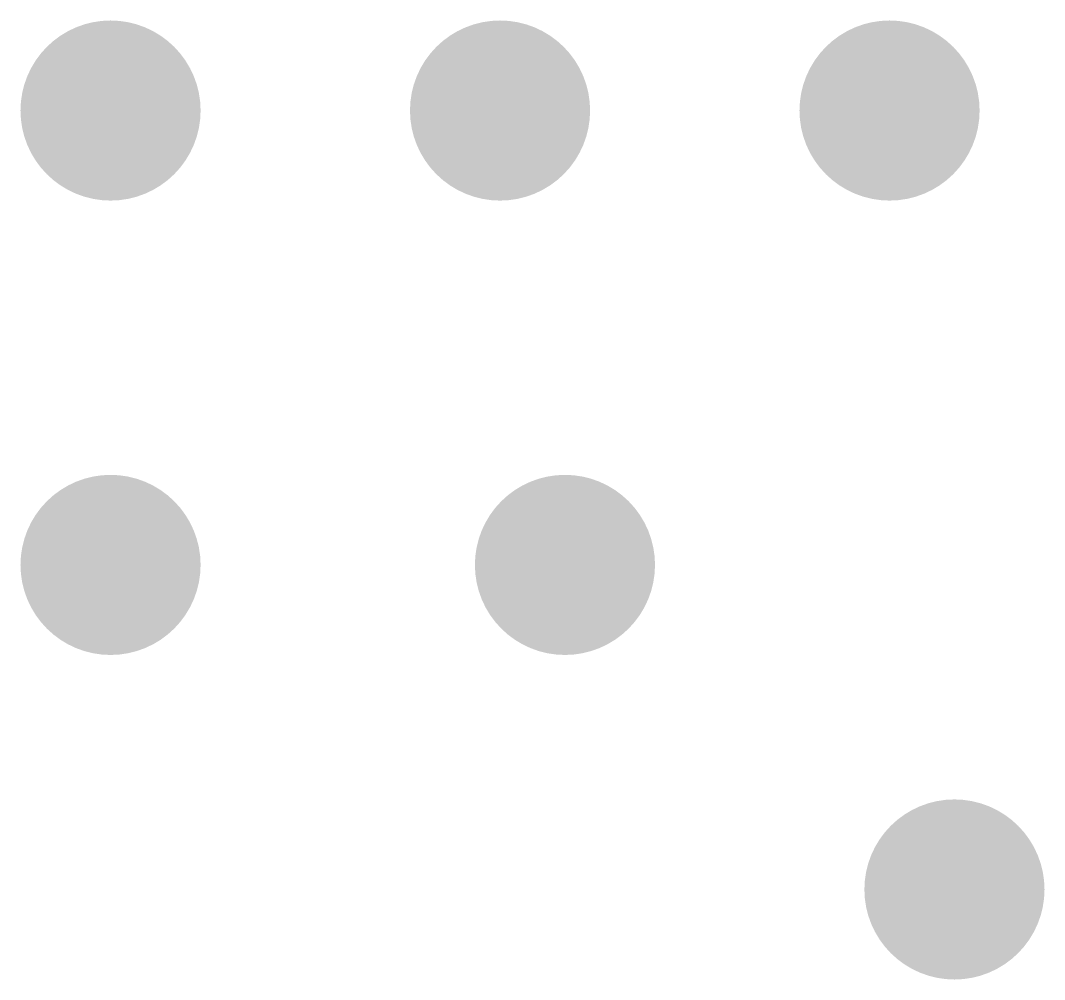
# Model space of a CAD drawing. Extents: x -2.4 to 65.5, y -2.3 to 59.9.
# Drawn here: x 43.971 to 47.977, y 13.872 to 17.624 of the extents above; entities that cross this region are included whole.
import ezdxf

# ---------------------------------------------------------------- set-up
doc = ezdxf.new("R2010")
doc.units = 0
doc.layers.add('18', color=94, linetype='CONTINUOUS')

# ---------------------------------------------------------------- blocks, each defined once
blk = doc.blocks.new('ROUNDV')
at = {"const_width": 0.5}
blk.add_lwpolyline([(0, -0.25, 1), (0, 0.25, 1), (0, -0.25)], format="xyb", dxfattribs=at)

msp = doc.modelspace()

# ---------------------------------------------------------------- block references
at = {"layer": '18', "xscale": 0.7048, "yscale": 0.7048}
for p in [(44.323, 17.272), (45.847, 17.272), (47.371, 17.272), (44.323, 15.494), (46.101, 15.494), (47.625, 14.224)]:
    msp.add_blockref('ROUNDV', p, dxfattribs=at)

doc.saveas('drawing.dxf')
